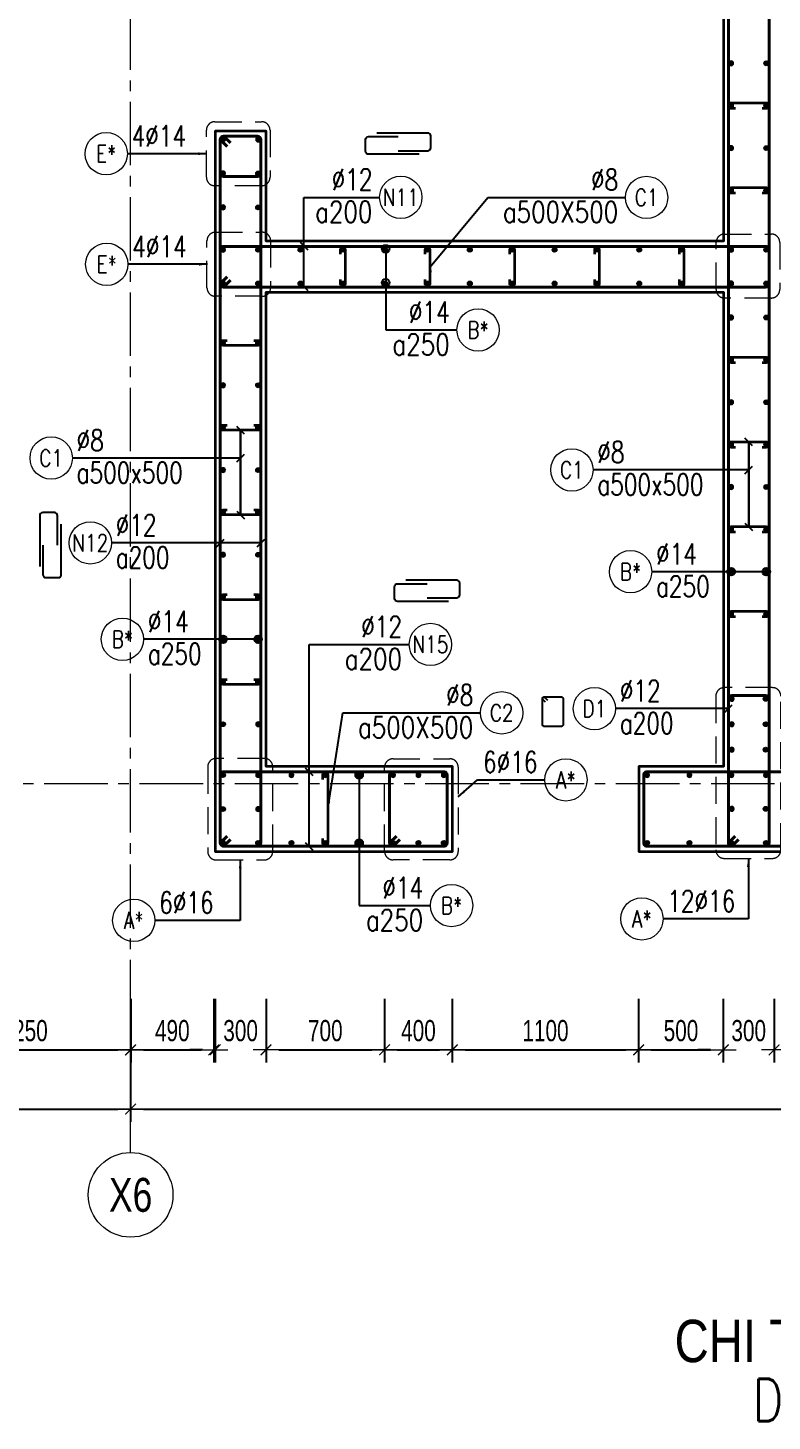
# Model space of a CAD drawing. Header units: millimetres. Extents: x 988833 to 1318015, y -9365 to 47591.
# Drawn here: x 1194178 to 1198572, y 28971 to 37192 of the extents above; entities that cross this region are included whole.
import ezdxf
from ezdxf.enums import TextEntityAlignment as Align

# ---------------------------------------------------------------- set-up
doc = ezdxf.new("R2010")
doc.units = ezdxf.units.MM
doc.header["$MEASUREMENT"] = 0
doc.linetypes.add('HIDDEN2', pattern=[4.7625, 3.175, -1.5875])
doc.linetypes.add('OF_Grid_1$0$CENTER2', pattern=[1.125, 0.75, -0.125, 0.125, -0.125])
doc.layers.get('0').update_dxf_attribs({"lineweight": 20})
doc.layers.get('Defpoints').update_dxf_attribs({"color": 151, "lineweight": 9})
for name, color, linetype, lineweight in [('KC-LEADER', 153, 'Continuous', 18), ('KC-THEP', 6, 'Continuous', 40), ('NDC_S_ANNO', 7, 'Continuous', 20), ('NDC_S_DIM', 1, 'Continuous', 15), ('NDC_S_ENG TITLE', 3, 'Continuous', 20), ('NDC_S_HIDDEN', 8, 'HIDDEN2', 13), ('NDC_S_LEADER', 1, 'Continuous', 15), ('NDC_S_REBAR', 4, 'Continuous', 35), ('NDC_S_STIRRUP', 4, 'Continuous', 40), ('NDC_S_TEXT SYMBOL', 7, 'Continuous', 20), ('NDC_S_VN TEXT', 7, 'Continuous', 20), ('NDC_S_VN TITLE', 6, 'Continuous', 35), ('NDC_S_WALL', 6, 'Continuous', 35), ('OF_Grid_1$0$NDC_S_AXIS', 5, 'OF_Grid_1$0$CENTER2', 13), ('OF_Grid_1$0$NDC_S_SYMBOL', 1, 'Continuous', 15), ('OF_Grid_1$0$NDC_S_TEXT SYMBOL', 7, 'Continuous', 20)]:
    doc.layers.add(name, color=color, linetype=linetype, lineweight=lineweight)
doc.layers.add('Leader', color=6, linetype='Continuous')
doc.layers.add('Ligature', color=1, linetype='Continuous')
doc.styles.add('NDC_ANNO', font='', dxfattribs={"width": 0.8})
doc.styles.add('NDC_ARIAL', font='arial.ttf', dxfattribs={"width": 0.85})
doc.styles.add('NDC_DIM', font='', dxfattribs={"width": 0.75})
doc.styles.add('NDC_EN TXT', font='romans.shx', dxfattribs={"width": 0.8})
doc.styles.add('NDC_VIE TXT', font='arial.ttf', dxfattribs={"width": 0.8})
doc.styles.add('OF_Grid_1$0$NDC_ANNO', font='', dxfattribs={"width": 0.8})
doc.styles.get('NDC_ANNO').set_extended_font_data('Dotum')
doc.styles.get('NDC_DIM').set_extended_font_data('Dotum')
doc.styles.get('OF_Grid_1$0$NDC_ANNO').set_extended_font_data('Dotum')
doc.dimstyles.new('NDC_1-50', dxfattribs={"dimscale": 50, "dimtxt": 2.5, "dimasz": 1, "dimexe": 1.5, "dimexo": 0, "dimgap": 0.8, "dimtad": 1, "dimdec": 0, "dimdsep": 46, "dimtxsty": 'NDC_ARIAL', "dimblk": 'DIMMARK', "dimcen": 49999.938995, "dimdle": 1.5, "dimclrd": 1, "dimclre": 1, "dimclrt": 3, "dimadec": 0, "dimazin": 0, "dimtfac": 1, "dimtdec": 0, "dimtix": 1, "dimtmove": 2, "dimatfit": 3, "dimfxl": 1, "dimarcsym": 0})
doc.dimstyles.new('NDC_dim_30', dxfattribs={"dimscale": 30, "dimtxt": 2.5, "dimasz": 1.5, "dimexe": 1.5, "dimexo": 2.5, "dimgap": 1, "dimtad": 1, "dimdec": 0, "dimzin": 0, "dimdsep": 46, "dimtxsty": 'NDC_DIM', "dimblk": 'DIMMARK', "dimcen": 0.09, "dimdle": 1.2, "dimclrd": 1, "dimclre": 1, "dimclrt": 3, "dimadec": 0, "dimazin": 0, "dimtfac": 1, "dimtdec": 0, "dimtix": 1, "dimtofl": 0, "dimtmove": 0, "dimatfit": 3, "dimfxl": 6, "dimfxlon": 1, "dimtolj": 1, "dimtzin": 0, "dimarcsym": 0})
doc.dimstyles.new('NDC_dim_50', dxfattribs={"dimscale": 50, "dimtxt": 2.5, "dimasz": 1.5, "dimexe": 1.5, "dimexo": 2.5, "dimgap": 1, "dimtad": 1, "dimdec": 0, "dimzin": 0, "dimdsep": 46, "dimtxsty": 'NDC_DIM', "dimblk": 'DIMMARK', "dimcen": 0.09, "dimdle": 1.2, "dimclrd": 1, "dimclre": 1, "dimclrt": 3, "dimadec": 0, "dimazin": 0, "dimtfac": 1, "dimtdec": 0, "dimtix": 1, "dimtofl": 0, "dimtmove": 0, "dimatfit": 3, "dimfxl": 6, "dimfxlon": 1, "dimtolj": 1, "dimtzin": 0, "dimarcsym": 0})

# ---------------------------------------------------------------- blocks, each defined once
blk = doc.blocks.new('THEP')
at = {"layer": 'KC-LEADER', "color": 6}
blk.add_circle((0, 0), 14, dxfattribs=at)
at = {"layer": 'KC-THEP'}
for p, q in [((-14, 0), (14, 0)), ((9.9, 9.9), (-9.9, -9.9)), ((-9.9, 9.9), (9.9, -9.9)), ((0, 14), (0, -14))]:
    blk.add_line(p, q, dxfattribs=at)
blk = doc.blocks.new('*U909')
at = {"layer": 'KC-THEP', "rotation": 9.66856443638095}
for p in [(0, 99.3), (0, -99.3)]:
    blk.add_blockref('THEP', p, dxfattribs=at)
blk = doc.blocks.new('*U908')
at = {"layer": 'NDC_S_HIDDEN', "color": 0, "linetype": 'ByBlock', "lineweight": -2, "transparency": 16777216}
for p in [(0, 0), (250, 0), (500, 0), (750, 0), (1000, 0), (1250, 0), (1500, 0), (1750, 0), (2000, 0), (2250, 0), (2500, 0)]:
    blk.add_blockref('*U909', p, dxfattribs=at)
blk = doc.blocks.new('*U911')
at = {"layer": 'NDC_S_REBAR'}
blk.add_lwpolyline([(-15, -75), (-15, -100, 1), (15, -100), (15, 100, 1), (-15, 100), (-15, 75)], format="xyb", dxfattribs=at)
blk = doc.blocks.new('*U910')
at = {"layer": 'NDC_S_HIDDEN', "color": 0, "linetype": 'ByBlock', "lineweight": -2, "transparency": 16777216}
for p in [(0, 0), (500, 0), (1000, 0), (1500, 0), (2000, 0)]:
    blk.add_blockref('*U911', p, dxfattribs=at)
blk = doc.blocks.new('DIMMARK')
at = {"layer": 'NDC_S_DIM', "color": 1}
blk.add_line((-1.5, 0), (1, 0), dxfattribs=at)
at = {"layer": 'NDC_S_DIM', "color": 2, "const_width": 0.1}
blk.add_lwpolyline([(-0.42, -0.42), (0.42, 0.42)], dxfattribs=at)
blk = doc.blocks.new('*U13')
blk.add_circle((-2.5, 0), 2.5)
at = {"layer": 'NDC_S_VN TEXT', "color": 3, "style": 'NDC_EN TXT', "width": 0.75}
blk.add_attdef('DK1', (0.5, 0.85), '', height=2.5, dxfattribs=at)
at = {"layer": 'NDC_S_VN TEXT', "color": 7, "style": 'NDC_EN TXT', "width": 0.8}
blk.add_attdef('SH2', text='', height=2, dxfattribs=at).set_placement((-2.5, 0), align=Align.MIDDLE)
blk = doc.blocks.new('*U11')
blk.add_circle((-2.5, 0), 2.5)
at = {"layer": 'NDC_S_VN TEXT', "color": 3, "style": 'NDC_EN TXT', "width": 0.75}
for tag, p in [('DK1', (0.5, 0.85)), ('KC1', (0.5, -2.97))]:
    blk.add_attdef(tag, p, '', height=2.5, dxfattribs=at)
at = {"layer": 'NDC_S_VN TEXT', "color": 7, "style": 'NDC_EN TXT', "width": 0.8}
blk.add_attdef('SH2', text='', height=2, dxfattribs=at).set_placement((-2.5, 0), align=Align.MIDDLE)
blk = doc.blocks.new('*U12')
blk.add_circle((-2.5, 0), 2.5)
at = {"layer": 'NDC_S_VN TEXT', "color": 3, "style": 'NDC_EN TXT', "width": 0.75}
for tag, p in [('DK1', (0.5, 0.85)), ('KC1', (0.5, -2.97))]:
    blk.add_attdef(tag, p, '', height=2.5, dxfattribs=at)
at = {"layer": 'NDC_S_VN TEXT', "color": 7, "style": 'NDC_EN TXT', "width": 0.8}
blk.add_attdef('SH2', text='', height=2, dxfattribs=at).set_placement((-2.5, 0), align=Align.MIDDLE)
blk = doc.blocks.new('*U10')
blk.add_circle((2.5, 0), 2.5)
at = {"layer": 'NDC_S_VN TEXT', "color": 3, "style": 'NDC_EN TXT'}
for tag, width, p in [('DK2', 0.75, (-0.85, 0.85)), ('KC2', 0.8, (-0.85, -2.97))]:
    blk.add_attdef(tag, text='', height=2.5, dxfattribs=dict(at, width=width)).set_placement(p, align=Align.RIGHT)
at = {"layer": 'NDC_S_VN TEXT', "color": 7, "style": 'NDC_EN TXT', "width": 0.8}
blk.add_attdef('SH3', text='', height=2, dxfattribs=at).set_placement((2.5, 0), align=Align.MIDDLE)
blk = doc.blocks.new('A$C72321851')
at = {"layer": 'Ligature'}
for points in [[(-60.9, -129.3), (-60.9, 170.9, -0.414214), (-43.3, 188.5), (25.8, 188.5, -0.414214), (43.4, 170.9), (43.4, -4.3)], [(-39.7, -4.3), (-39.7, -179.5, 0.414214), (-22.1, -197.1), (47, -197.1, 0.414214), (64.6, -179.5), (64.6, 120.7)]]:
    blk.add_lwpolyline(points, format="xyb", dxfattribs=at)
blk = doc.blocks.new('*U901')
at = {"layer": 'KC-THEP', "xscale": -1, "rotation": 170.331435563619}
blk.add_blockref('THEP', (0, 200), dxfattribs=at)
at = {"layer": 'KC-THEP', "rotation": 9.668564436380946}
blk.add_blockref('THEP', (0, -200), dxfattribs=at)
blk = doc.blocks.new('*U900')
at = {"layer": 'NDC_S_HIDDEN', "color": 0, "linetype": 'ByBlock', "lineweight": -2, "transparency": 16777216}
for p in [(0, 0), (250, 0)]:
    blk.add_blockref('*U901', p, dxfattribs=at)
blk = doc.blocks.new('*U9')
blk.add_circle((2.5, 0), 2.5)
at = {"layer": 'NDC_S_VN TEXT', "color": 3, "style": 'NDC_EN TXT', "width": 0.75}
blk.add_attdef('DK2', text='', height=2.5, dxfattribs=at).set_placement((-0.85, 0.85), align=Align.RIGHT)
at = {"layer": 'NDC_S_VN TEXT', "color": 7, "style": 'NDC_EN TXT', "width": 0.8}
blk.add_attdef('SH3', text='', height=2, dxfattribs=at).set_placement((2.5, 0), align=Align.MIDDLE)
blk = doc.blocks.new('*D921')
at = {"layer": 'Defpoints', "color": 0, "transparency": 16777216}
for p in [(1189384.5, 32332.9), (1194784.5, 32332.9), (1194784.5, 30812.6)]:
    blk.add_point(p, dxfattribs=at)
at = {"layer": 'NDC_S_DIM', "color": 1, "lineweight": -2, "transparency": 16777216}
for p, q in [((1189384.5, 31112.6), (1189384.5, 30737.6)), ((1194784.5, 31112.6), (1194784.5, 30737.6)), ((1189459.5, 30812.6), (1194709.5, 30812.6))]:
    blk.add_line(p, q, dxfattribs=at)
at = {"layer": 'NDC_S_DIM', "color": 1, "lineweight": -2, "transparency": 16777216, "xscale": 75, "yscale": 75, "zscale": 75, "rotation": 180}
blk.add_blockref('DIMMARK', (1189384.5, 30812.6), dxfattribs=at)
at = {"layer": 'NDC_S_DIM', "color": 1, "lineweight": -2, "transparency": 16777216, "xscale": 75, "yscale": 75, "zscale": 75}
blk.add_blockref('DIMMARK', (1194784.5, 30812.6), dxfattribs=at)
at = {"layer": 'NDC_S_DIM', "color": 3, "transparency": 16777216, "insert": (1192084.5, 30925.2), "char_height": 125, "attachment_point": 5, "style": 'NDC_DIM'}
blk.add_mtext('\\A1;5400', dxfattribs=at)
blk = doc.blocks.new('*D924')
at = {"layer": 'Defpoints', "color": 0, "ltscale": 200, "transparency": 16777216}
for p in [(1193533.7, 32332.9), (1194783.5, 32332.9), (1194783.5, 31161.8)]:
    blk.add_point(p, dxfattribs=at)
at = {"layer": 'NDC_S_DIM', "color": 1, "lineweight": -2, "ltscale": 200, "transparency": 16777216}
for p, q in [((1193533.7, 31461.8), (1193533.7, 31086.8)), ((1194783.5, 31461.8), (1194783.5, 31086.8)), ((1193608.7, 31161.8), (1194708.5, 31161.8))]:
    blk.add_line(p, q, dxfattribs=at)
at = {"layer": 'NDC_S_DIM', "color": 1, "lineweight": -2, "ltscale": 200, "transparency": 16777216, "xscale": 75, "yscale": 75, "zscale": 75, "rotation": 180}
blk.add_blockref('DIMMARK', (1193533.7, 31161.8), dxfattribs=at)
at = {"layer": 'NDC_S_DIM', "color": 1, "lineweight": -2, "ltscale": 200, "transparency": 16777216, "xscale": 75, "yscale": 75, "zscale": 75}
blk.add_blockref('DIMMARK', (1194783.5, 31161.8), dxfattribs=at)
at = {"layer": 'NDC_S_DIM', "color": 3, "ltscale": 200, "transparency": 16777216, "insert": (1194158.6, 31274.4), "char_height": 125, "attachment_point": 5, "style": 'NDC_DIM'}
blk.add_mtext('\\A1;1250', dxfattribs=at)
blk = doc.blocks.new('*D925')
at = {"layer": 'Defpoints', "color": 0, "ltscale": 200, "transparency": 16777216}
for p in [(1195583.7, 32832.9), (1195283.7, 32332.9), (1195583.7, 31161.8)]:
    blk.add_point(p, dxfattribs=at)
at = {"layer": 'NDC_S_DIM', "color": 1, "lineweight": -2, "ltscale": 200, "transparency": 16777216}
for p, q in [((1195283.7, 31461.8), (1195283.7, 31086.8)), ((1195583.7, 31461.8), (1195583.7, 31086.8)), ((1195208.7, 31161.8), (1195133.7, 31161.8)), ((1195658.7, 31161.8), (1195733.7, 31161.8))]:
    blk.add_line(p, q, dxfattribs=at)
at = {"layer": 'NDC_S_DIM', "color": 1, "lineweight": -2, "ltscale": 200, "transparency": 16777216, "xscale": 75, "yscale": 75, "zscale": 75}
blk.add_blockref('DIMMARK', (1195283.7, 31161.8), dxfattribs=at)
at = {"layer": 'NDC_S_DIM', "color": 1, "lineweight": -2, "ltscale": 200, "transparency": 16777216, "xscale": 75, "yscale": 75, "zscale": 75, "rotation": 180}
blk.add_blockref('DIMMARK', (1195583.7, 31161.8), dxfattribs=at)
at = {"layer": 'NDC_S_DIM', "color": 3, "ltscale": 200, "transparency": 16777216, "insert": (1195433.7, 31274.4), "char_height": 125, "attachment_point": 5, "style": 'NDC_DIM'}
blk.add_mtext('\\A1;300', dxfattribs=at)
blk = doc.blocks.new('*D926')
at = {"layer": 'Defpoints', "color": 0, "ltscale": 200, "transparency": 16777216}
for p in [(1195583.7, 32832.9), (1196283.7, 32332.9), (1196283.7, 31161.8)]:
    blk.add_point(p, dxfattribs=at)
at = {"layer": 'NDC_S_DIM', "color": 1, "lineweight": -2, "ltscale": 200, "transparency": 16777216}
for p, q in [((1195583.7, 31461.8), (1195583.7, 31086.8)), ((1196283.7, 31461.8), (1196283.7, 31086.8)), ((1195658.7, 31161.8), (1196208.7, 31161.8))]:
    blk.add_line(p, q, dxfattribs=at)
at = {"layer": 'NDC_S_DIM', "color": 1, "lineweight": -2, "ltscale": 200, "transparency": 16777216, "xscale": 75, "yscale": 75, "zscale": 75, "rotation": 180}
blk.add_blockref('DIMMARK', (1195583.7, 31161.8), dxfattribs=at)
at = {"layer": 'NDC_S_DIM', "color": 1, "lineweight": -2, "ltscale": 200, "transparency": 16777216, "xscale": 75, "yscale": 75, "zscale": 75}
blk.add_blockref('DIMMARK', (1196283.7, 31161.8), dxfattribs=at)
at = {"layer": 'NDC_S_DIM', "color": 3, "ltscale": 200, "transparency": 16777216, "insert": (1195933.7, 31274.4), "char_height": 125, "attachment_point": 5, "style": 'NDC_DIM'}
blk.add_mtext('\\A1;700', dxfattribs=at)
blk = doc.blocks.new('*D927')
at = {"layer": 'Defpoints', "color": 0, "ltscale": 200, "transparency": 16777216}
for p in [(1196283.7, 32332.9), (1196683.7, 32332.9), (1196683.7, 31161.8)]:
    blk.add_point(p, dxfattribs=at)
at = {"layer": 'NDC_S_DIM', "color": 1, "lineweight": -2, "ltscale": 200, "transparency": 16777216}
for p, q in [((1196283.7, 31461.8), (1196283.7, 31086.8)), ((1196683.7, 31461.8), (1196683.7, 31086.8)), ((1196358.7, 31161.8), (1196608.7, 31161.8))]:
    blk.add_line(p, q, dxfattribs=at)
at = {"layer": 'NDC_S_DIM', "color": 1, "lineweight": -2, "ltscale": 200, "transparency": 16777216, "xscale": 75, "yscale": 75, "zscale": 75, "rotation": 180}
blk.add_blockref('DIMMARK', (1196283.7, 31161.8), dxfattribs=at)
at = {"layer": 'NDC_S_DIM', "color": 1, "lineweight": -2, "ltscale": 200, "transparency": 16777216, "xscale": 75, "yscale": 75, "zscale": 75}
blk.add_blockref('DIMMARK', (1196683.7, 31161.8), dxfattribs=at)
at = {"layer": 'NDC_S_DIM', "color": 3, "ltscale": 200, "transparency": 16777216, "insert": (1196483.7, 31274.4), "char_height": 125, "attachment_point": 5, "style": 'NDC_DIM'}
blk.add_mtext('\\A1;400', dxfattribs=at)
blk = doc.blocks.new('*D928')
at = {"layer": 'Defpoints', "color": 0, "ltscale": 200, "transparency": 16777216}
for p in [(1196683.7, 32332.9), (1197783.7, 32332.9), (1197783.7, 31161.8)]:
    blk.add_point(p, dxfattribs=at)
at = {"layer": 'NDC_S_DIM', "color": 1, "lineweight": -2, "ltscale": 200, "transparency": 16777216}
for p, q in [((1196683.7, 31461.8), (1196683.7, 31086.8)), ((1197783.7, 31461.8), (1197783.7, 31086.8)), ((1196758.7, 31161.8), (1197708.7, 31161.8))]:
    blk.add_line(p, q, dxfattribs=at)
at = {"layer": 'NDC_S_DIM', "color": 1, "lineweight": -2, "ltscale": 200, "transparency": 16777216, "xscale": 75, "yscale": 75, "zscale": 75, "rotation": 180}
blk.add_blockref('DIMMARK', (1196683.7, 31161.8), dxfattribs=at)
at = {"layer": 'NDC_S_DIM', "color": 1, "lineweight": -2, "ltscale": 200, "transparency": 16777216, "xscale": 75, "yscale": 75, "zscale": 75}
blk.add_blockref('DIMMARK', (1197783.7, 31161.8), dxfattribs=at)
at = {"layer": 'NDC_S_DIM', "color": 3, "ltscale": 200, "transparency": 16777216, "insert": (1197233.7, 31274.4), "char_height": 125, "attachment_point": 5, "style": 'NDC_DIM'}
blk.add_mtext('\\A1;1100', dxfattribs=at)
blk = doc.blocks.new('*D929')
at = {"layer": 'Defpoints', "color": 0, "ltscale": 200, "transparency": 16777216}
for p in [(1198283.7, 32832.9), (1197783.7, 32332.9), (1198283.7, 31161.8)]:
    blk.add_point(p, dxfattribs=at)
at = {"layer": 'NDC_S_DIM', "color": 1, "lineweight": -2, "ltscale": 200, "transparency": 16777216}
for p, q in [((1197783.7, 31461.8), (1197783.7, 31086.8)), ((1198283.7, 31461.8), (1198283.7, 31086.8)), ((1197858.7, 31161.8), (1198208.7, 31161.8))]:
    blk.add_line(p, q, dxfattribs=at)
at = {"layer": 'NDC_S_DIM', "color": 1, "lineweight": -2, "ltscale": 200, "transparency": 16777216, "xscale": 75, "yscale": 75, "zscale": 75, "rotation": 180}
blk.add_blockref('DIMMARK', (1197783.7, 31161.8), dxfattribs=at)
at = {"layer": 'NDC_S_DIM', "color": 1, "lineweight": -2, "ltscale": 200, "transparency": 16777216, "xscale": 75, "yscale": 75, "zscale": 75}
blk.add_blockref('DIMMARK', (1198283.7, 31161.8), dxfattribs=at)
at = {"layer": 'NDC_S_DIM', "color": 3, "ltscale": 200, "transparency": 16777216, "insert": (1198033.7, 31274.4), "char_height": 125, "attachment_point": 5, "style": 'NDC_DIM'}
blk.add_mtext('\\A1;500', dxfattribs=at)
blk = doc.blocks.new('*D930')
at = {"layer": 'Defpoints', "color": 0, "ltscale": 200, "transparency": 16777216}
for p in [(1198283.7, 32832.9), (1198583.7, 32832.9), (1198583.7, 31161.8)]:
    blk.add_point(p, dxfattribs=at)
at = {"layer": 'NDC_S_DIM', "color": 1, "lineweight": -2, "ltscale": 200, "transparency": 16777216}
for p, q in [((1198283.7, 31461.8), (1198283.7, 31086.8)), ((1198583.7, 31461.8), (1198583.7, 31086.8)), ((1198208.7, 31161.8), (1198133.7, 31161.8)), ((1198658.7, 31161.8), (1198733.7, 31161.8))]:
    blk.add_line(p, q, dxfattribs=at)
at = {"layer": 'NDC_S_DIM', "color": 1, "lineweight": -2, "ltscale": 200, "transparency": 16777216, "xscale": 75, "yscale": 75, "zscale": 75}
blk.add_blockref('DIMMARK', (1198283.7, 31161.8), dxfattribs=at)
at = {"layer": 'NDC_S_DIM', "color": 1, "lineweight": -2, "ltscale": 200, "transparency": 16777216, "xscale": 75, "yscale": 75, "zscale": 75, "rotation": 180}
blk.add_blockref('DIMMARK', (1198583.7, 31161.8), dxfattribs=at)
at = {"layer": 'NDC_S_DIM', "color": 3, "ltscale": 200, "transparency": 16777216, "insert": (1198433.7, 31274.4), "char_height": 125, "attachment_point": 5, "style": 'NDC_DIM'}
blk.add_mtext('\\A1;300', dxfattribs=at)
blk = doc.blocks.new('*D931')
at = {"layer": 'Defpoints', "color": 0, "ltscale": 200, "transparency": 16777216}
for p in [(1198583.7, 32832.9), (1200793.3, 32406.4), (1200793.3, 31161.8)]:
    blk.add_point(p, dxfattribs=at)
at = {"layer": 'NDC_S_DIM', "color": 1, "lineweight": -2, "ltscale": 200, "transparency": 16777216}
for p, q in [((1198583.7, 31461.8), (1198583.7, 31086.8)), ((1200793.3, 31461.8), (1200793.3, 31086.8)), ((1198658.7, 31161.8), (1200718.3, 31161.8))]:
    blk.add_line(p, q, dxfattribs=at)
at = {"layer": 'NDC_S_DIM', "color": 1, "lineweight": -2, "ltscale": 200, "transparency": 16777216, "xscale": 75, "yscale": 75, "zscale": 75, "rotation": 180}
blk.add_blockref('DIMMARK', (1198583.7, 31161.8), dxfattribs=at)
at = {"layer": 'NDC_S_DIM', "color": 1, "lineweight": -2, "ltscale": 200, "transparency": 16777216, "xscale": 75, "yscale": 75, "zscale": 75}
blk.add_blockref('DIMMARK', (1200793.3, 31161.8), dxfattribs=at)
at = {"layer": 'NDC_S_DIM', "color": 3, "ltscale": 200, "transparency": 16777216, "insert": (1199688.5, 31274.4), "char_height": 125, "attachment_point": 5, "style": 'NDC_DIM'}
blk.add_mtext('\\A1;2210', dxfattribs=at)
blk = doc.blocks.new('*U56')
at = {"layer": 'OF_Grid_1$0$NDC_S_SYMBOL'}
blk.add_line((0, 5), (0, 9), dxfattribs=at)
blk.add_circle((0, 0), 5, dxfattribs=at)
at = {"layer": 'OF_Grid_1$0$NDC_S_TEXT SYMBOL', "color": 7, "style": 'OF_Grid_1$0$NDC_ANNO', "width": 0.8}
blk.add_attdef('GRID', text='', height=4, dxfattribs=at).set_placement((0, 0), align=Align.MIDDLE)
blk = doc.blocks.new('*D934')
at = {"layer": 'Defpoints', "color": 0, "ltscale": 200, "transparency": 16777216}
for p in [(1211284.5, 32648.7), (1194784.5, 32332.9), (1211284.5, 30812.6)]:
    blk.add_point(p, dxfattribs=at)
at = {"layer": 'NDC_S_DIM', "color": 1, "lineweight": -2, "ltscale": 200, "transparency": 16777216}
for p, q in [((1194784.5, 31112.6), (1194784.5, 30737.6)), ((1211284.5, 31112.6), (1211284.5, 30737.6)), ((1194859.5, 30812.6), (1211209.5, 30812.6))]:
    blk.add_line(p, q, dxfattribs=at)
at = {"layer": 'NDC_S_DIM', "color": 1, "lineweight": -2, "ltscale": 200, "transparency": 16777216, "xscale": 75, "yscale": 75, "zscale": 75, "rotation": 180}
blk.add_blockref('DIMMARK', (1194784.5, 30812.6), dxfattribs=at)
at = {"layer": 'NDC_S_DIM', "color": 1, "lineweight": -2, "ltscale": 200, "transparency": 16777216, "xscale": 75, "yscale": 75, "zscale": 75}
blk.add_blockref('DIMMARK', (1211284.5, 30812.6), dxfattribs=at)
at = {"layer": 'NDC_S_DIM', "color": 3, "ltscale": 200, "transparency": 16777216, "insert": (1203034.5, 30925.2), "char_height": 125, "attachment_point": 5, "style": 'NDC_DIM'}
blk.add_mtext('\\A1;16500', dxfattribs=at)
blk = doc.blocks.new('*D935')
at = {"layer": 'Defpoints', "color": 0, "ltscale": 200, "transparency": 16777216}
for p in [(1194785.5, 32332.9), (1195275.6, 32344.3), (1195275.6, 31161.8)]:
    blk.add_point(p, dxfattribs=at)
at = {"layer": 'NDC_S_DIM', "color": 1, "lineweight": -2, "ltscale": 200, "transparency": 16777216}
for p, q in [((1194785.5, 31461.8), (1194785.5, 31086.8)), ((1195275.6, 31461.8), (1195275.6, 31086.8)), ((1194860.5, 31161.8), (1195200.6, 31161.8))]:
    blk.add_line(p, q, dxfattribs=at)
at = {"layer": 'NDC_S_DIM', "color": 1, "lineweight": -2, "ltscale": 200, "transparency": 16777216, "xscale": 75, "yscale": 75, "zscale": 75, "rotation": 180}
blk.add_blockref('DIMMARK', (1194785.5, 31161.8), dxfattribs=at)
at = {"layer": 'NDC_S_DIM', "color": 1, "lineweight": -2, "ltscale": 200, "transparency": 16777216, "xscale": 75, "yscale": 75, "zscale": 75}
blk.add_blockref('DIMMARK', (1195275.6, 31161.8), dxfattribs=at)
at = {"layer": 'NDC_S_DIM', "color": 3, "ltscale": 200, "transparency": 16777216, "insert": (1195030.5, 31274.4), "char_height": 125, "attachment_point": 5, "style": 'NDC_DIM'}
blk.add_mtext('\\A1;490', dxfattribs=at)
blk = doc.blocks.new('Drawing name_symbol')
at = {"layer": 'NDC_S_ENG TITLE', "style": 'NDC_EN TXT', "width": 0.8}
blk.add_attdef('SECTDET1', text='', height=5, dxfattribs=at).set_placement((0, 1.01), align=Align.CENTER)
at = {"layer": 'NDC_S_TEXT SYMBOL', "lineweight": 25, "style": 'NDC_ANNO', "width": 0.8}
blk.add_attdef('SSCALE', text='', height=2.5, dxfattribs=at).set_placement((0, -4), align=Align.CENTER)
at = {"layer": 'NDC_S_VN TITLE', "style": 'NDC_VIE TXT', "width": 0.8}
blk.add_attdef('SECTDET2', text='', height=5, dxfattribs=at).set_placement((0, 7.97), align=Align.CENTER)

msp = doc.modelspace()

# ---------------------------------------------------------------- linework, layer by layer
at = {"layer": 'Ligature'}
msp.add_lwpolyline([(1197234.8, 33213.9), (1197218.8, 33229.8, -0.668179), (1197224.6, 33243.8), (1197329.2, 33243.8, -0.414214), (1197337.4, 33235.6), (1197337.4, 33078.5, -0.414214), (1197329.2, 33070.3), (1197224.6, 33070.3, -0.414214), (1197216.4, 33078.5), (1197216.4, 33235.6, -0.668179), (1197230.4, 33241.4), (1197246.3, 33225.4)], format="xyb", dxfattribs=at)
at = {"layer": 'NDC_S_HIDDEN', "ltscale": 50}
for points in [[(1195281.7, 36638.1), (1195557.5, 36638.1, -0.414214), (1195607.5, 36588.1), (1195607.5, 36310.5, -0.414214), (1195557.5, 36260.5), (1195281.7, 36260.5, -0.414214), (1195231.7, 36310.5), (1195231.7, 36588.1, -0.414214)], [(1195285.2, 35985.9), (1195561.1, 35985.9, -0.414214), (1195611.1, 35935.9), (1195611.1, 35658.3, -0.414214), (1195561.1, 35608.3), (1195285.2, 35608.3, -0.414214), (1195235.2, 35658.3), (1195235.2, 35935.9, -0.414214)], [(1198291.2, 35975.6), (1198567, 35975.6, -0.414214), (1198617, 35925.6), (1198617, 35648, -0.414214), (1198567, 35598), (1198291.2, 35598, -0.414214), (1198241.2, 35648), (1198241.2, 35925.6, -0.414214)], [(1198289.4, 32291.4), (1198573.7, 32291.4, 0.414214), (1198623.7, 32341.4), (1198623.7, 33248.8, 0.414214), (1198573.7, 33298.8), (1198289.4, 33298.8, 0.414214), (1198239.4, 33248.8), (1198239.4, 32341.4, 0.414214)], [(1195289.4, 32282.6), (1195573.7, 32282.6, 0.414214), (1195623.7, 32332.6), (1195623.7, 32831.4, 0.414214), (1195573.7, 32881.4), (1195289.4, 32881.4, 0.414214), (1195239.4, 32831.4), (1195239.4, 32332.6, 0.414214)], [(1196333.7, 32879.1), (1196668.9, 32879.1, -0.414214), (1196718.9, 32829.1), (1196718.9, 32332.9, -0.414214), (1196668.9, 32282.9), (1196333.7, 32282.9, -0.414214), (1196283.7, 32332.9), (1196283.7, 32829.1, -0.414214)]]:
    msp.add_lwpolyline(points, format="xyb", close=True, dxfattribs=at)
at = {"layer": 'NDC_S_REBAR'}
for points in [[(1198512.2, 36717.9), (1198537.2, 36717.9, 1), (1198537.2, 36747.9), (1198330.1, 36747.9, 1), (1198330.1, 36717.9), (1198355.1, 36717.9)], [(1198512.2, 36217.9), (1198537.2, 36217.9, 1), (1198537.2, 36247.9), (1198330.1, 36247.9, 1), (1198330.1, 36217.9), (1198355.1, 36217.9)], [(1195512.2, 35347.9), (1195537.2, 35347.9, -1), (1195537.2, 35317.9), (1195330.1, 35317.9, -1), (1195330.1, 35347.9), (1195355.1, 35347.9)], [(1198512.2, 35217.9), (1198537.2, 35217.9, 1), (1198537.2, 35247.9), (1198330.1, 35247.9, 1), (1198330.1, 35217.9), (1198355.1, 35217.9)], [(1195512.2, 34847.9), (1195537.2, 34847.9, -1), (1195537.2, 34817.9), (1195330.1, 34817.9, -1), (1195330.1, 34847.9), (1195355.1, 34847.9)], [(1198512.2, 34717.9), (1198537.2, 34717.9, 1), (1198537.2, 34747.9), (1198330.1, 34747.9, 1), (1198330.1, 34717.9), (1198355.1, 34717.9)], [(1195512.2, 34347.9), (1195537.2, 34347.9, -1), (1195537.2, 34317.9), (1195330.1, 34317.9, -1), (1195330.1, 34347.9), (1195355.1, 34347.9)], [(1198512.2, 34217.9), (1198537.2, 34217.9, 1), (1198537.2, 34247.9), (1198330.1, 34247.9, 1), (1198330.1, 34217.9), (1198355.1, 34217.9)], [(1195512.2, 33847.9), (1195537.2, 33847.9, -1), (1195537.2, 33817.9), (1195330.1, 33817.9, -1), (1195330.1, 33847.9), (1195355.1, 33847.9)], [(1198512.2, 33717.9), (1198537.2, 33717.9, 1), (1198537.2, 33747.9), (1198330.1, 33747.9, 1), (1198330.1, 33717.9), (1198355.1, 33717.9)], [(1195512.2, 33347.9), (1195537.2, 33347.9, -1), (1195537.2, 33317.9), (1195330.1, 33317.9, -1), (1195330.1, 33347.9), (1195355.1, 33347.9)], [(1195918.7, 32757.9), (1195918.7, 32782.9, -1), (1195948.7, 32782.9), (1195948.7, 32382.9, -1), (1195918.7, 32382.9), (1195918.7, 32407.9)]]:
    msp.add_lwpolyline(points, format="xyb", dxfattribs=at)
at = {"layer": 'NDC_S_STIRRUP'}
for points in [[(1198353.7, 44642.9), (1198313.7, 44682.9, -0.414214), (1198333.7, 44702.9), (1198533.7, 44702.9, -0.414214), (1198553.7, 44682.9), (1198553.7, 32382.9, -0.414214), (1198533.7, 32362.9), (1198333.7, 32362.9, -0.414214), (1198313.7, 32382.9), (1198313.7, 44682.9, -0.414214), (1198333.7, 44702.9), (1198373.7, 44662.9)], [(1195353.7, 32422.9), (1195313.7, 32382.9, 0.414214), (1195333.7, 32362.9), (1195533.7, 32362.9, 0.414214), (1195553.7, 32382.9), (1195553.7, 36532.9, 0.414214), (1195533.7, 36552.9), (1195333.7, 36552.9, 0.414214), (1195313.7, 36532.9), (1195313.7, 32382.9, 0.414214), (1195333.7, 32362.9), (1195373.7, 32402.9)], [(1195353.7, 36492.9), (1195313.7, 36532.9, -0.414214), (1195333.7, 36552.9), (1195533.7, 36552.9, -0.414214), (1195553.7, 36532.9), (1195553.7, 36335.2, -0.414214), (1195533.7, 36315.2), (1195333.7, 36315.2, -0.414214), (1195313.7, 36335.2), (1195313.7, 36532.9, -0.414214), (1195333.7, 36552.9), (1195373.7, 36512.9)], [(1195373.7, 35702.9), (1195333.7, 35662.9, -0.414214), (1195313.7, 35682.9), (1195313.7, 35882.9, -0.414214), (1195333.7, 35902.9), (1198533.7, 35902.9, -0.414214), (1198553.7, 35882.9), (1198553.7, 35682.9, -0.414358), (1198533.7, 35662.9), (1195333.7, 35662.9, -0.414214), (1195313.7, 35682.9), (1195353.7, 35722.9)], [(1198353.7, 32422.9), (1198313.7, 32382.9, 0.414214), (1198333.7, 32362.9), (1198533.7, 32362.9, 0.414214), (1198553.7, 32382.9), (1198553.7, 33232.8, 0.414214), (1198533.7, 33252.8), (1198333.7, 33252.8, 0.414214), (1198313.7, 33232.8), (1198313.7, 32382.9, 0.414214), (1198333.7, 32362.9), (1198373.7, 32402.9)], [(1195353.7, 32422.9), (1195313.7, 32382.9, 0.414214), (1195333.7, 32362.9), (1196633.7, 32362.9, 0.414214), (1196653.7, 32382.9), (1196653.7, 32782.9, 0.414214), (1196633.7, 32802.9), (1195333.7, 32802.9, 0.414214), (1195313.7, 32782.9), (1195313.7, 32382.9, 0.414214), (1195333.7, 32362.9), (1195373.7, 32402.9)], [(1196353.7, 32422.9), (1196313.7, 32382.9, 0.414214), (1196333.7, 32362.9), (1196633.7, 32362.9, 0.414214), (1196653.7, 32382.9), (1196653.7, 32782.9, 0.414214), (1196633.7, 32802.9), (1196333.7, 32802.9, 0.414214), (1196313.7, 32782.9), (1196313.7, 32382.9, 0.414214), (1196333.7, 32362.9), (1196373.7, 32402.9)], [(1211194.5, 32762.9), (1211234.5, 32802.9, -0.414214), (1211254.5, 32782.9), (1211254.5, 32382.9, -0.414214), (1211234.5, 32362.9), (1197833.7, 32362.9, -0.414214), (1197813.7, 32382.9), (1197813.7, 32782.9, -0.414214), (1197833.7, 32802.9), (1211234.5, 32802.9, -0.414214), (1211254.5, 32782.9), (1211214.5, 32742.9)]]:
    msp.add_lwpolyline(points, format="xyb", dxfattribs=at)
at = {"layer": 'NDC_S_WALL'}
msp.add_lwpolyline([(1198284.5, 41332.9), (1198284.5, 35932.9), (1198284.5, 35932.9), (1195584.5, 35932.9), (1195584.5, 35932.9), (1195584.5, 36582.9), (1195284.5, 36582.9), (1195284.5, 32832.9), (1195284.5, 32332.9), (1196684.5, 32332.9), (1196684.5, 32832.9), (1196684.5, 32832.9), (1195584.5, 32832.9), (1195584.5, 35632.9), (1195584.5, 35632.9), (1198284.5, 35632.9), (1198284.5, 32832.9), (1197784.5, 32832.9), (1197784.5, 32832.9), (1197784.5, 32332.9), (1197784.5, 32332.9), (1211284.5, 32332.9)], dxfattribs=at)
at = {"layer": 'OF_Grid_1$0$NDC_S_AXIS', "ltscale": 500}
for p, q in [((1194784.5, 30756.2), (1194784.5, 46232.8)), ((1186961.8, 32732.9), (1213013.4, 32732.9))]:
    msp.add_line(p, q, dxfattribs=at)

# ---------------------------------------------------------------- block references
at = {"layer": 'KC-THEP', "xscale": -1}
for p, rotation in [((1198330.1, 36982.9), 350.3314355636191), ((1198330.1, 36732.9), 350.3314355636191), ((1195537.2, 36532.9), 170.331435563619), ((1198330.1, 36482.9), 350.3314355636191), ((1195330.1, 36332.9), 350.3314355636191), ((1198330.1, 36232.9), 350.3314355636191), ((1195330.1, 36132.9), 350.3314355636191), ((1195330.1, 35882.5), 350.3314355636191), ((1198330.1, 35882.5), 350.3314355636191), ((1195330.1, 35683.9), 350.3314355636191), ((1198330.1, 35683.9), 350.3314355636191), ((1198330.1, 35482.9), 350.3314355636191), ((1195330.1, 35332.9), 350.3314355636191), ((1198330.1, 35232.9), 350.3314355636191), ((1195330.1, 35082.9), 350.3314355636191), ((1198330.1, 34982.9), 350.3314355636191), ((1195330.1, 34832.9), 350.3314355636191), ((1198330.1, 34732.9), 350.3314355636191), ((1195330.1, 34582.9), 350.3314355636191), ((1198330.1, 34482.9), 350.3314355636191), ((1195330.1, 34332.9), 350.3314355636191), ((1198330.1, 34232.9), 350.3314355636191), ((1195330.1, 34082.9), 350.3314355636191), ((1198330.1, 33982.9), 350.3314355636191), ((1195330.1, 33832.9), 350.3314355636191), ((1198330.1, 33732.9), 350.3314355636191), ((1195330.1, 33582.9), 350.3314355636191), ((1195330.1, 33332.9), 350.3314355636191), ((1198333.7, 33232.8), 170.331435563619), ((1195537.2, 33082.9), 170.331435563619), ((1198333.7, 33082.9), 170.331435563619), ((1198333.7, 32932.9), 170.331435563619), ((1195537.2, 32782.9), 170.331435563619), ((1195733.7, 32782.9), 170.331435563619), ((1195933.7, 32782.9), 170.331435563619), ((1196133.7, 32782.9), 170.331435563619), ((1196333.7, 32782.9), 170.331435563619), ((1196483.7, 32782.9), 170.331435563619), ((1196633.7, 32782.9), 170.331435563619), ((1198331.7, 32782.9), 170.331435563619), ((1198535.5, 32782.9), 170.331435563619), ((1195537.2, 32582.1), 170.331435563619), ((1198333.7, 32583.9), 170.331435563619), ((1195330.1, 32382.9), 350.3314355636191)]:
    msp.add_blockref('THEP', p, dxfattribs=dict(at, rotation=rotation))
at = {"layer": 'KC-THEP'}
for p, rotation in [((1198537.2, 36982.9), 9.668564436380926), ((1198537.2, 36732.9), 9.668564436380926), ((1195330.1, 36532.9), 189.6685644363809), ((1198537.2, 36482.9), 9.668564436380926), ((1195537.2, 36332.9), 9.668564436380946), ((1198537.2, 36232.9), 9.668564436380926), ((1195537.2, 36132.9), 9.668564436380946), ((1198537.2, 35882.5), 9.668564436380926), ((1198537.2, 35683.9), 9.668564436380926), ((1198537.2, 35482.9), 9.668564436380926), ((1195537.2, 35332.9), 9.668564436380946), ((1198537.2, 35232.9), 9.668564436380926), ((1195537.2, 35082.9), 9.668564436380946), ((1198537.2, 34982.9), 9.668564436380926), ((1195537.2, 34832.9), 9.668564436380946), ((1198537.2, 34732.9), 9.668564436380926), ((1195537.2, 34582.9), 9.668564436380946), ((1198537.2, 34482.9), 9.668564436380926), ((1195537.2, 34332.9), 9.668564436380946), ((1198537.2, 34232.9), 9.668564436380926), ((1195537.2, 34082.9), 9.668564436380946), ((1198537.2, 33982.9), 9.668564436380926), ((1195537.2, 33832.9), 9.668564436380946), ((1198537.2, 33732.9), 9.668564436380926), ((1195537.2, 33582.9), 9.668564436380946), ((1195537.2, 33332.9), 9.668564436380946), ((1198533.7, 33232.8), 189.6685644363809), ((1195330.1, 33082.9), 189.6685644363809), ((1198533.7, 33082.9), 189.6685644363809), ((1198533.7, 32932.9), 189.6685644363809), ((1195330.1, 32782.9), 189.6685644363809), ((1195330.1, 32582.1), 189.6685644363809), ((1198533.7, 32583.9), 189.6685644363809), ((1195537.2, 32382.9), 9.668564436380946), ((1195733.7, 32382.9), 9.668564436380946), ((1195933.7, 32382.9), 9.668564436380946), ((1196133.7, 32382.9), 9.668564436380946), ((1196333.7, 32382.9), 9.668564436380946), ((1196483.7, 32382.9), 9.668564436380946), ((1196633.7, 32382.9), 9.668564436380946), ((1198331.7, 32382.9), 9.668564436380946), ((1198535.5, 32382.9), 9.668564436380946)]:
    msp.add_blockref('THEP', p, dxfattribs=dict(at, rotation=rotation))
at = {"layer": 'Leader'}
for p, rotation in [((1196359.4, 36507), 89.99999999999997), ((1194312.1, 34134.9), 179.9999999999999), ((1196530.9, 33868.7), 89.99999999999997)]:
    msp.add_blockref('A$C72321851', p, dxfattribs=dict(at, rotation=rotation))
at = {"layer": 'NDC_S_ANNO'}
ref = msp.add_blockref('Drawing name_symbol', (1201740.8, 28920.3), dxfattribs=dict(at, xscale=50, yscale=50, zscale=50))
ref.add_attrib('SECTDET1', 'DETAIL OF CORE WALL OF-CW6+CW1+CW2+CW3', dxfattribs={"layer": 'NDC_S_ENG TITLE', "height": 250, "style": 'NDC_EN TXT', "width": 0.8}).set_placement((1201740.8, 28970.9), align=Align.CENTER)
ref.add_attrib('SECTDET2', 'CHI TIẾT LÕI VÁCH OF-CW6+CW1+CW2+CW3 TẦNG 21F', dxfattribs={"layer": 'NDC_S_VN TITLE', "height": 250, "style": 'NDC_VIE TXT', "width": 0.8}).set_placement((1201740.8, 29318.9), align=Align.CENTER)
at = {"layer": 'NDC_S_HIDDEN'}
for name, p in [('*U908', (1195537.2, 35783.2)), ('*U910', (1196037.2, 35782.5)), ('*U900', (1197833.7, 32582.9))]:
    msp.add_blockref(name, p, dxfattribs=at)
at = {"layer": 'NDC_S_VN TEXT', "xscale": 50, "yscale": 50, "zscale": 50}
for name, p, values in [('*U13', (1194765.3, 36449.3), {'SH2': 'E*', 'DK1': '4%%C14'}), ('*U10', (1196254.7, 36192.1), {'SH3': 'N11', 'DK2': '%%C12', 'KC2': 'a200'}), ('*U10', (1197705.7, 36191.5), {'SH3': 'C1', 'DK2': '%%c8', 'KC2': 'a500X500'}), ('*U13', (1194768.8, 35797.1), {'SH2': 'E*', 'DK1': '4%%C14'}), ('*U10', (1196710.9, 35409.7), {'SH3': 'B*', 'DK2': '%%C14', 'KC2': 'a250'}), ('*U12', (1194440.3, 34653.6), {'SH2': 'C1', 'DK1': '%%c8', 'KC1': 'a500x500'}), ('*U12', (1197514.6, 34583.6), {'SH2': 'C1', 'DK1': '%%c8', 'KC1': 'a500x500'}), ('*U11', (1194671.3, 34153.1), {'SH2': 'N12', 'DK1': '%%C12', 'KC1': 'a200'}), ('*U11', (1197861.2, 33982.9), {'SH2': 'B*', 'DK1': '%%C14', 'KC1': 'a250'}), ('*U11', (1194861.2, 33584.4), {'SH2': 'B*', 'DK1': '%%C14', 'KC1': 'a250'}), ('*U10', (1196429.5, 33553.8), {'SH3': 'N15', 'DK2': '%%C12', 'KC2': 'a200'}), ('*U10', (1196850.3, 33150.3), {'SH3': 'C2', 'DK2': '%%c8', 'KC2': 'a500X500'}), ('*U11', (1197647.7, 33174.9), {'SH2': 'D1', 'DK1': '%%C12', 'KC1': 'a200'}), ('*U9', (1197229.3, 32754.7), {'SH3': 'A*', 'DK2': '6%%C16'}), ('*U10', (1196554.3, 32013.2), {'SH3': 'B*', 'DK2': '%%C14', 'KC2': 'a250'}), ('*U13', (1194928.1, 31925.7), {'SH2': 'A*', 'DK1': '6%%C16'}), ('*U13', (1197928.1, 31934.5), {'SH2': 'A*', 'DK1': '12%%C16'})]:
    msp.add_blockref(name, p, dxfattribs=at).add_auto_attribs(values)
at = {"layer": 'OF_Grid_1$0$NDC_S_AXIS', "xscale": 50, "yscale": 50, "zscale": 50}
msp.add_blockref('*U56', (1194784.5, 30306.2), dxfattribs=at).add_auto_attribs({'GRID': 'X6'})

# ---------------------------------------------------------------- dimensions: what is measured, and where the dimension line sits
at = {"layer": 'NDC_S_DIM', "ltscale": 200}
for base, p1, p2, picture, middle in [((1195583.7, 31161.8), (1195283.7, 32332.9), (1195583.7, 32832.9), '*D925', (1195433.7, 31274.4)), ((1196283.7, 31161.8), (1195583.7, 32832.9), (1196283.7, 32332.9), '*D926', (1195933.7, 31274.4)), ((1198283.7, 31161.8), (1197783.7, 32332.9), (1198283.7, 32832.9), '*D929', (1198033.7, 31274.4)), ((1198583.7, 31161.8), (1198283.7, 32832.9), (1198583.7, 32832.9), '*D930', (1198433.7, 31274.4)), ((1200793.3, 31161.8), (1198583.7, 32832.9), (1200793.3, 32406.4), '*D931', (1199688.5, 31274.4)), ((1211284.5, 30812.6), (1194784.5, 32332.9), (1211284.5, 32648.7), '*D934', (1203034.5, 30925.2)), ((1194783.5, 31161.8), (1193533.7, 32332.9), (1194783.5, 32332.9), '*D924', (1194158.6, 31274.4)), ((1195275.6, 31161.8), (1194785.5, 32332.9), (1195275.6, 32344.3), '*D935', (1195030.5, 31274.4)), ((1196683.7, 31161.8), (1196283.7, 32332.9), (1196683.7, 32332.9), '*D927', (1196483.7, 31274.4)), ((1197783.7, 31161.8), (1196683.7, 32332.9), (1197783.7, 32332.9), '*D928', (1197233.7, 31274.4))]:
    dim = msp.add_linear_dim(base=base, p1=p1, p2=p2, dimstyle='NDC_dim_50', override={"dimtmove": 1}, dxfattribs=at)
    dim.commit()
    dim.dimension.update_dxf_attribs({"geometry": picture, "text_midpoint": middle})
at = {"layer": 'NDC_S_DIM'}
dim = msp.add_linear_dim(base=(1194784.5, 30812.6), p1=(1189384.5, 32332.9), p2=(1194784.5, 32332.9), dimstyle='NDC_dim_50', override={"dimtmove": 1}, dxfattribs=at)
dim.commit()
dim.dimension.update_dxf_attribs({"geometry": '*D921', "text_midpoint": (1192084.5, 30925.2)})

# ---------------------------------------------------------------- leaders
at = {"layer": 'NDC_S_LEADER'}
for points in [[(1195233.8, 36449.3), (1194765.3, 36449.3)], [(1195237.4, 35797.1), (1194768.8, 35797.1)], [(1195431.5, 32282.6), (1195431.5, 31925.7), (1194928.1, 31925.7)], [(1198431.5, 32291.4), (1198431.5, 31934.5), (1197928.1, 31934.5)]]:
    msp.add_leader(points, dimstyle='NDC_1-50', dxfattribs=at)
for points, override in [([(1195807.3, 35665.3), (1195807.3, 36192), (1196254.7, 36192)], {"dimgap": 1, "dimtad": 0, "dimldrblk": 'Oblique'}), ([(1195807.3, 35905.3), (1195807.3, 36192), (1196254.7, 36192)], {"dimtad": 0, "dimldrblk": 'Oblique'}), ([(1196552.2, 35782.5), (1196892.8, 36191.5), (1197705.7, 36191.5)], {"dimtad": 0, "dimldrblk": 'Oblique'}), ([(1196290.3, 35888.1), (1196290.3, 35409.6), (1196710.9, 35409.6)], {"dimgap": 1, "dimtad": 0, "dimldrblk": 'Origin'}), ([(1196290.3, 35688.1), (1196290.3, 35409.6), (1196710.9, 35409.6)], {"dimgap": 1, "dimtad": 0, "dimldrblk": 'Origin'}), ([(1195433.7, 34817.9), (1195433.7, 34317.9)], {"dimtad": 0, "dimldrblk": 'Oblique'}), ([(1195433.7, 34317.9), (1195433.7, 34817.9)], {"dimtad": 0, "dimldrblk": 'Oblique'}), ([(1198433.7, 34747.9), (1198433.7, 34247.9)], {"dimtad": 0, "dimldrblk": 'Oblique'}), ([(1198433.7, 34247.9), (1198433.7, 34747.9)], {"dimtad": 0, "dimldrblk": 'Oblique'}), ([(1195433.7, 34653.6), (1194440.3, 34653.6)], {"dimtad": 0, "dimldrblk": 'Oblique'}), ([(1198433.7, 34583.6), (1197514.6, 34583.6)], {"dimtad": 0, "dimldrblk": 'Oblique'}), ([(1195553.7, 34152.9), (1194671.3, 34152.9)], {"dimtad": 0, "dimldrblk": 'Oblique'}), ([(1195313.7, 34152.9), (1194671.3, 34152.9)], {"dimtad": 0, "dimldrblk": 'Oblique'}), ([(1198537.2, 33982.9), (1197861.2, 33982.9)], {"dimtad": 0, "dimldrblk": 'Origin'}), ([(1198330.1, 33982.9), (1197861.2, 33982.9)], {"dimtad": 0, "dimldrblk": 'Origin'}), ([(1195537.2, 33584.4), (1194861.2, 33584.4)], {"dimtad": 0, "dimldrblk": 'Origin'}), ([(1195330.1, 33584.4), (1194861.2, 33584.4)], {"dimtad": 0, "dimldrblk": 'Origin'}), ([(1195837.7, 32362.9), (1195837.7, 33553.6), (1196429.5, 33553.6)], {"dimtad": 0, "dimldrblk": 'Oblique'}), ([(1195837.7, 32802.9), (1195837.7, 33553.6), (1196429.5, 33553.6)], {"dimtad": 0, "dimldrblk": 'Oblique'}), ([(1195948.7, 32582.9), (1196037.4, 33150.3), (1196850.3, 33150.3)], {"dimgap": 1, "dimtad": 0}), ([(1198313.7, 33174.9), (1197645.6, 33174.9)], {"dimtad": 0, "dimldrblk": 'Oblique'}), ([(1196133.7, 32782.9), (1196133.7, 32013), (1196554.3, 32013)], {"dimgap": 1, "dimtad": 0, "dimldrblk": 'Origin'}), ([(1196718.9, 32655.4), (1196832.3, 32754.5), (1197229.3, 32754.5)], {"dimtad": 0}), ([(1196133.7, 32382.9), (1196133.7, 32013), (1196554.3, 32013)], {"dimgap": 1, "dimtad": 0, "dimldrblk": 'Origin'})]:
    msp.add_leader(points, dimstyle='NDC_dim_30', override=override, dxfattribs=at)

doc.saveas('drawing.dxf')
